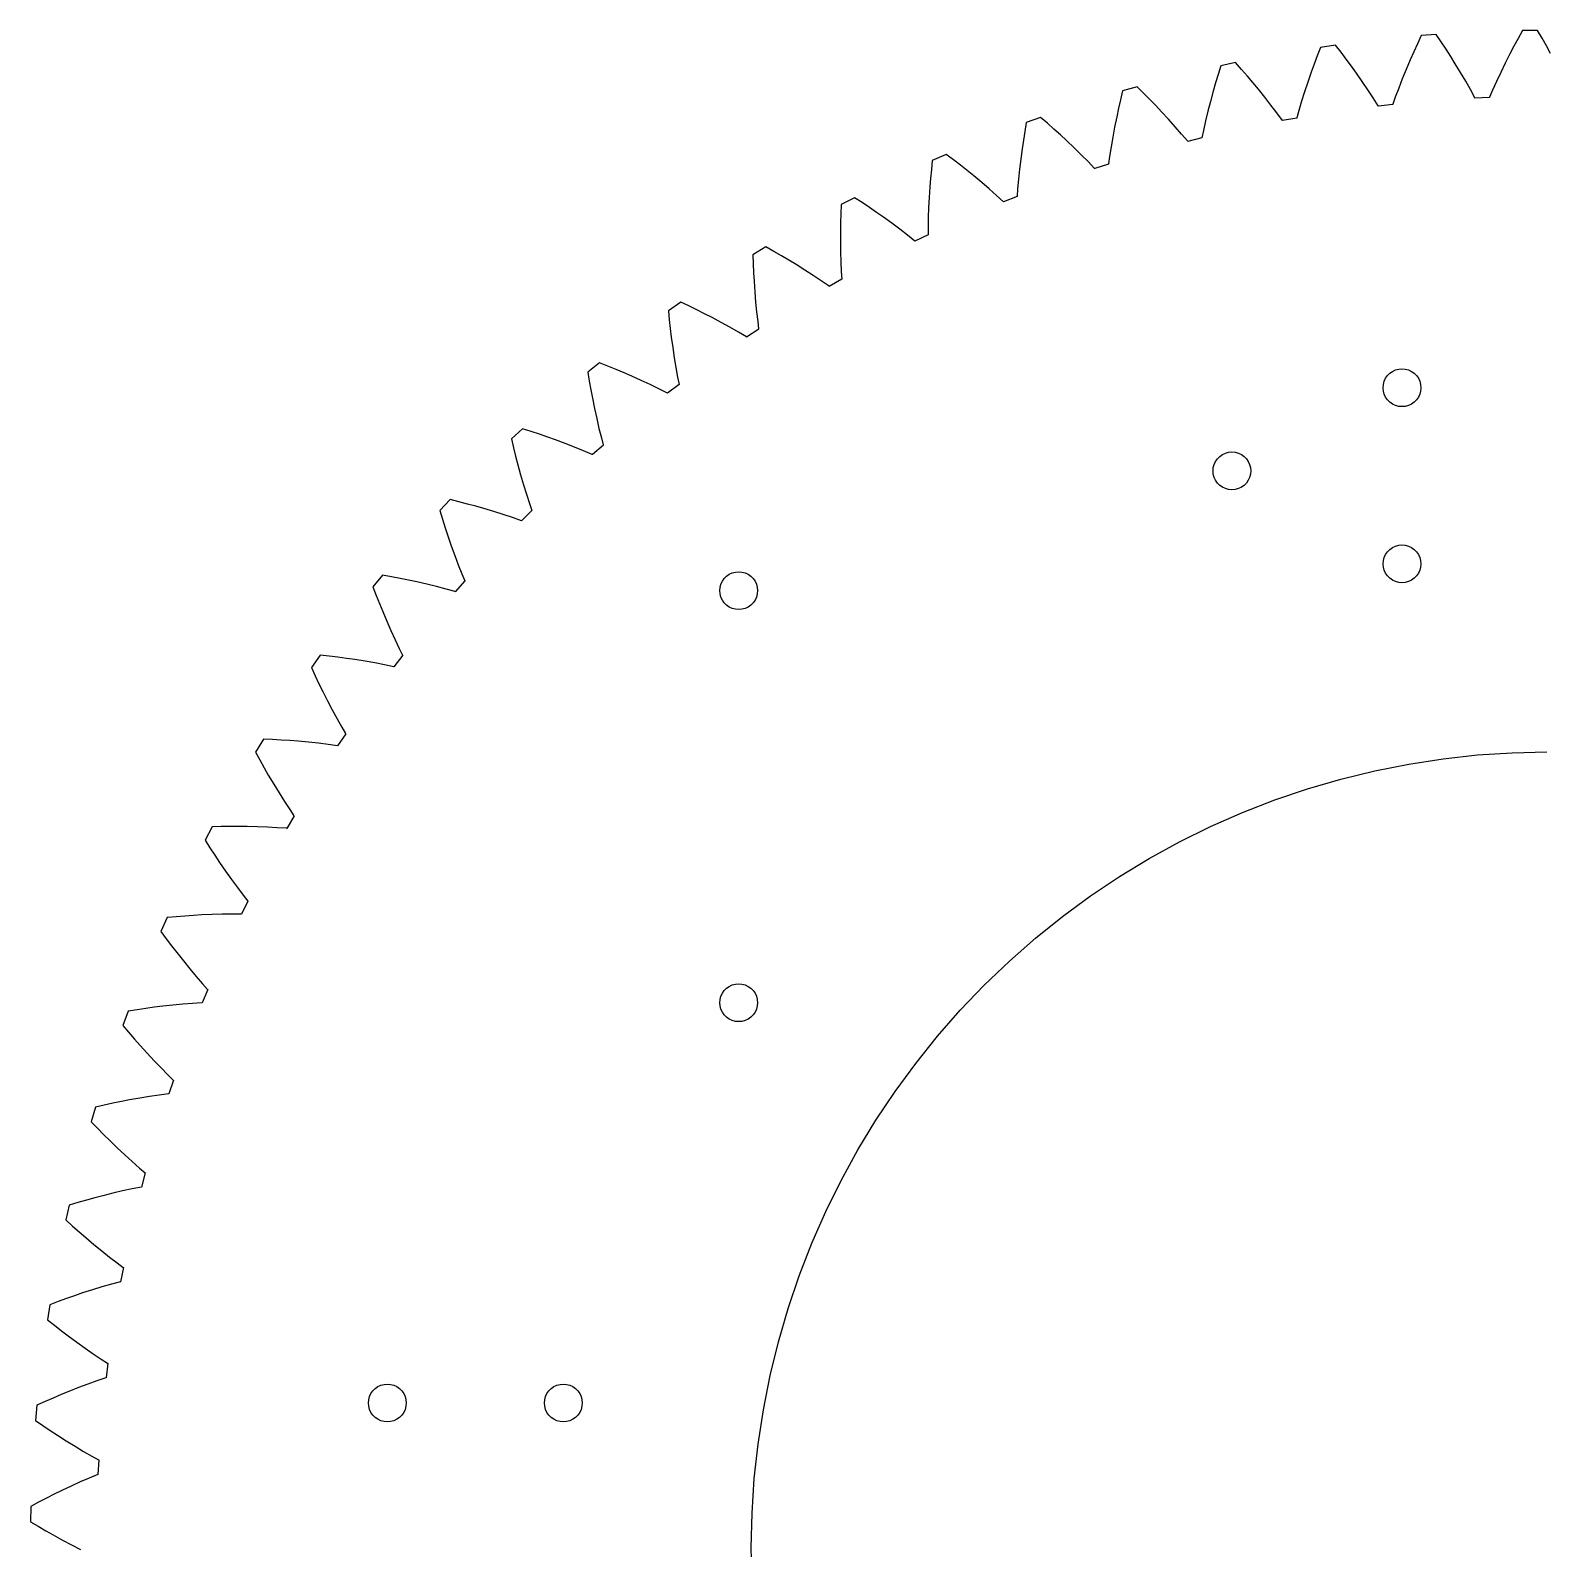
# Model space of a CAD drawing. Header units: metres. Extents: x -120 to 120, y -241 to 0.
# Drawn here: x -120.4 to 0, y -120.4 to 0 of the extents above; entities that cross this region are included whole.
import ezdxf

# ---------------------------------------------------------------- set-up
doc = ezdxf.new("R2010")
doc.units = ezdxf.units.M

msp = doc.modelspace()

# ---------------------------------------------------------------- linework, layer by layer
for p, q in [((-0.74037, 0.00575), (-1.94183, -0.00761)), ((-0.3808, -0.61253), (-0.74037, 0.00575)), ((-16.7794, -1.16704), (-17.9684, -1.34045)), ((-16.3406, -1.7319), (-16.7794, -1.16704)), ((-10.2805, -1.05397), (-10.5697, -1.69186)), ((-9.97739, -0.40611), (-10.2805, -1.05397)), ((-8.7795, -0.31251), (-9.97739, -0.40611)), ((-8.37944, -0.90543), (-8.7795, -0.31251)), ((-7.99464, -1.49065), (-8.37944, -0.90543)), ((-2.28754, -0.63377), (-2.61871, -1.25093)), ((-1.94183, -0.00761), (-2.28754, -0.63377)), ((-0.03595, -1.22215), (-0.3808, -0.61253)), ((-18.2275, -2.0071), (-18.4735, -2.66289)), ((-17.9684, -1.34045), (-18.2275, -2.0071)), ((-15.9176, -2.29012), (-16.3406, -1.7319)), ((-15.5101, -2.8414), (-15.9176, -2.29012)), ((-10.8453, -2.31955), (-11.1711, -3.08951)), ((-10.5697, -1.69186), (-10.8453, -2.31955)), ((-7.62489, -2.0679), (-7.99464, -1.49065)), ((-7.26991, -2.63696), (-7.62489, -2.0679)), ((-2.93562, -1.85881), (-3.31212, -2.6053)), ((-2.61871, -1.25093), (-2.93562, -1.85881)), ((0.29439, -1.82283), (-0.03595, -1.22215)), ((-26.0932, -3.48891), (-26.2948, -4.15964)), ((-25.8791, -2.80644), (-26.0932, -3.48891)), ((-24.7044, -2.55399), (-25.8791, -2.80644)), ((-24.2289, -3.08829), (-24.7044, -2.55399)), ((-23.7695, -3.617), (-24.2289, -3.08829)), ((-18.7066, -3.30759), (-18.9802, -4.09758)), ((-18.4735, -2.66289), (-18.7066, -3.30759)), ((-15.1179, -3.38547), (-15.5101, -2.8414)), ((-14.6489, -4.05498), (-15.1179, -3.38547)), ((-11.1711, -3.08951), (-11.4766, -3.84273)), ((-6.84659, -3.3363), (-7.26991, -2.63696)), ((-6.44548, -4.02184), (-6.84659, -3.3363)), ((-3.6673, -3.33641), (-4.00168, -4.05174)), ((-3.31212, -2.6053), (-3.6673, -3.33641)), ((-33.6743, -4.79752), (-33.8423, -5.49275)), ((-32.519, -4.46719), (-33.6743, -4.79752)), ((-32.0089, -4.96852), (-32.519, -4.46719)), ((-26.2948, -4.15964), (-26.4842, -4.81848)), ((-23.3261, -4.13985), (-23.7695, -3.617)), ((-22.8985, -4.65649), (-23.3261, -4.13985)), ((-22.3857, -5.29318), (-22.8985, -4.65649)), ((-18.9802, -4.09758), (-19.2347, -4.86954)), ((-14.2029, -4.71219), (-14.6489, -4.05498)), ((-13.7794, -5.3566), (-14.2029, -4.71219)), ((-11.7625, -4.5788), (-12.0293, -5.2973)), ((-11.4766, -3.84273), (-11.7625, -4.5788)), ((-6.06606, -4.6931), (-6.44548, -4.02184)), ((-5.70782, -5.34959), (-6.06606, -4.6931)), ((-4.31584, -4.75084), (-4.55298, -5.2981)), ((-4.00168, -4.05174), (-4.31584, -4.75084)), ((-33.8423, -5.49275), (-33.9986, -6.17548)), ((-31.5152, -5.46536), (-32.0089, -4.96852)), ((-31.0379, -5.95744), (-31.5152, -5.46536)), ((-30.5767, -6.44437), (-31.0379, -5.95744)), ((-26.7045, -5.62498), (-26.9069, -6.41222)), ((-26.4842, -4.81848), (-26.7045, -5.62498)), ((-21.8968, -5.91913), (-22.3857, -5.29318)), ((-21.4313, -6.53383), (-21.8968, -5.91913)), ((-19.4708, -5.62305), (-19.689, -6.35777)), ((-19.2347, -4.86954), (-19.4708, -5.62305)), ((-13.3782, -5.9877), (-13.7794, -5.3566)), ((-13.3765, -6.00223), (-13.3782, -5.9877)), ((-12.2278, -5.87372), (-13.3765, -6.00223)), ((-12.0293, -5.2973), (-12.2293, -5.85919)), ((-12.2293, -5.85919), (-12.2278, -5.87372)), ((-5.70711, -5.36418), (-5.70782, -5.34959)), ((-4.5524, -5.3127), (-5.70711, -5.36418)), ((-4.55298, -5.2981), (-4.5524, -5.3127)), ((-40.1884, -6.89806), (-41.319, -7.30481)), ((-39.6459, -7.3642), (-40.1884, -6.89806)), ((-34.1437, -6.84549), (-34.3096, -7.66492)), ((-33.9986, -6.17548), (-34.1437, -6.84549)), ((-30.0226, -7.04538), (-30.5767, -6.44437)), ((-29.4929, -7.63727), (-30.0226, -7.04538)), ((-27.0921, -7.17981), (-27.2608, -7.92746)), ((-26.9069, -6.41222), (-27.0921, -7.17981)), ((-20.9888, -7.13672), (-21.4313, -6.53383)), ((-20.9861, -7.15109), (-20.9888, -7.13672)), ((-19.8485, -6.94617), (-20.9861, -7.15109)), ((-19.689, -6.35777), (-19.8511, -6.93176)), ((-19.8511, -6.93176), (-19.8485, -6.94617)), ((-41.4402, -8.00974), (-41.5506, -8.70137)), ((-41.319, -7.30481), (-41.4402, -8.00974)), ((-39.1202, -7.82698), (-39.6459, -7.3642)), ((-38.6111, -8.28604), (-39.1202, -7.82698)), ((-38.1184, -8.74109), (-38.6111, -8.28604)), ((-34.3096, -7.66492), (-34.459, -8.46391)), ((-28.9874, -8.21951), (-29.4929, -7.63727)), ((-28.5056, -8.7915), (-28.9874, -8.21951)), ((-27.2608, -7.92746), (-27.3841, -8.511)), ((-41.6506, -9.37958), (-41.7614, -10.2083)), ((-41.5506, -8.70137), (-41.6506, -9.37958)), ((-37.5253, -9.30374), (-38.1184, -8.74109)), ((-36.9574, -9.85896), (-37.5253, -9.30374)), ((-34.5925, -9.24216), (-34.7108, -9.9994)), ((-34.459, -8.46391), (-34.5925, -9.24216)), ((-28.502, -8.80566), (-28.5056, -8.7915)), ((-27.3806, -8.52521), (-28.502, -8.80566)), ((-27.3841, -8.511), (-27.3806, -8.52521)), ((-48.7792, -10.3171), (-48.8531, -11.0286)), ((-47.6783, -9.83577), (-48.7792, -10.3171)), ((-47.1059, -10.2646), (-47.6783, -9.83577)), ((-46.5504, -10.6913), (-47.1059, -10.2646)), ((-46.0118, -11.1153), (-46.5504, -10.6913)), ((-41.7614, -10.2083), (-41.8571, -11.0154)), ((-36.4141, -10.4061), (-36.9574, -9.85896)), ((-35.8951, -10.9446), (-36.4141, -10.4061)), ((-34.7905, -10.6038), (-35.8906, -10.9585)), ((-34.7108, -9.9994), (-34.7949, -10.5899)), ((-34.7949, -10.5899), (-34.7905, -10.6038)), ((-48.917, -11.726), (-48.9715, -12.4094)), ((-48.8531, -11.0286), (-48.917, -11.726)), ((-45.4898, -11.5364), (-46.0118, -11.1153)), ((-44.8605, -12.0582), (-45.4898, -11.5364)), ((-41.9383, -11.8009), (-42.0058, -12.5643)), ((-41.8571, -11.0154), (-41.9383, -11.8009)), ((-35.8906, -10.9585), (-35.8951, -10.9446)), ((-49.0267, -13.2436), (-49.0682, -14.0554)), ((-48.9715, -12.4094), (-49.0267, -13.2436)), ((-44.2567, -12.5742), (-44.8605, -12.0582)), ((-43.6781, -13.0839), (-44.2567, -12.5742)), ((-43.1243, -13.5865), (-43.6781, -13.0839)), ((-42.0449, -13.1727), (-43.1189, -13.6001)), ((-42.0058, -12.5643), (-42.0503, -13.1591)), ((-42.0503, -13.1591), (-42.0449, -13.1727)), ((-56.0216, -13.821), (-56.0477, -14.5358)), ((-54.9553, -13.2672), (-56.0216, -13.821)), ((-54.3555, -13.6569), (-54.9553, -13.2672)), ((-53.7728, -14.0454), (-54.3555, -13.6569)), ((-53.207, -14.4326), (-53.7728, -14.0454)), ((-52.6581, -14.8179), (-53.207, -14.4326)), ((-49.0682, -14.0554), (-49.0968, -14.8445)), ((-43.1189, -13.6001), (-43.1243, -13.5865)), ((-56.065, -15.2359), (-56.0736, -15.9214)), ((-56.0477, -14.5358), (-56.065, -15.2359)), ((-51.9953, -15.2964), (-52.6581, -14.8179)), ((-51.3584, -15.771), (-51.9953, -15.2964)), ((-49.1132, -15.6107), (-49.1178, -16.2072)), ((-49.0968, -14.8445), (-49.1132, -15.6107)), ((-56.0736, -15.9214), (-56.073, -16.7575)), ((-56.073, -16.7575), (-56.0603, -17.5702)), ((-50.747, -16.2409), (-51.3584, -15.771)), ((-50.1609, -16.7054), (-50.747, -16.2409)), ((-50.1546, -16.7186), (-50.1609, -16.7054)), ((-49.1116, -16.2204), (-50.1546, -16.7186)), ((-49.1178, -16.2072), (-49.1116, -16.2204)), ((-61.9868, -17.177), (-63.0137, -17.8008)), ((-63.0137, -17.8008), (-62.9921, -18.5157)), ((-61.3623, -17.5257), (-61.9868, -17.177)), ((-60.755, -17.8745), (-61.3623, -17.5257)), ((-60.1646, -18.223), (-60.755, -17.8745)), ((-56.0603, -17.5702), (-56.0361, -18.3595)), ((-62.9921, -18.5157), (-62.9625, -19.2155)), ((-62.9625, -19.2155), (-62.9254, -19.9)), ((-59.5911, -18.5708), (-60.1646, -18.223)), ((-58.8979, -19.004), (-59.5911, -18.5708)), ((-58.2307, -19.435), (-58.8979, -19.004)), ((-56.0361, -18.3595), (-56.0012, -19.1251)), ((-56.0012, -19.1251), (-55.966, -19.7205)), ((-62.9254, -19.9), (-62.8689, -20.7341)), ((-57.5893, -19.863), (-58.2307, -19.435)), ((-56.9735, -20.2873), (-57.5893, -19.863)), ((-56.9663, -20.3), (-56.9735, -20.2873)), ((-55.9589, -19.7333), (-56.9663, -20.3)), ((-55.966, -19.7205), (-55.9589, -19.7333)), ((-68.7415, -21.5477), (-69.7245, -22.2387)), ((-68.0951, -21.854), (-68.7415, -21.5477)), ((-62.8689, -20.7341), (-62.8019, -21.5442)), ((-62.8019, -21.5442), (-62.7251, -22.3301)), ((-69.7245, -22.2387), (-69.6551, -22.9506)), ((-67.4658, -22.1614), (-68.0951, -21.854)), ((-66.8535, -22.4697), (-67.4658, -22.1614)), ((-66.2581, -22.7784), (-66.8535, -22.4697)), ((-65.5374, -23.1643), (-66.2581, -22.7784)), ((-62.7251, -22.3301), (-62.6391, -23.0917)), ((-69.6551, -22.9506), (-69.5789, -23.6468)), ((-69.5789, -23.6468), (-69.4961, -24.3273)), ((-64.843, -23.5498), (-65.5374, -23.1643)), ((-64.1744, -23.934), (-64.843, -23.5498)), ((-63.5316, -24.3163), (-64.1744, -23.934)), ((-62.5563, -23.6957), (-63.5236, -24.3284)), ((-62.6391, -23.0917), (-62.5643, -23.6834)), ((-62.5643, -23.6834), (-62.5563, -23.6957)), ((-69.4961, -24.3273), (-69.384, -25.1559)), ((-69.384, -25.1559), (-69.2631, -25.9596)), ((-63.5236, -24.3284), (-63.5316, -24.3163)), ((-75.1891, -26.3598), (-76.1238, -27.115)), ((-74.5238, -26.6222), (-75.1891, -26.3598)), ((-69.2631, -25.9596), (-69.1339, -26.7386)), ((-76.1238, -27.115), (-76.007, -27.8206)), ((-73.8753, -26.8869), (-74.5238, -26.6222)), ((-73.2438, -27.1536), (-73.8753, -26.8869)), ((-72.6291, -27.4219), (-73.2438, -27.1536)), ((-71.8843, -27.7589), (-72.6291, -27.4219)), ((-69.1339, -26.7386), (-68.9973, -27.4928)), ((-68.9973, -27.4928), (-68.8831, -28.0782)), ((-12.9095, -27.8302), (-12.799, -27.5932)), ((-12.799, -27.5932), (-12.6491, -27.3791)), ((-12.6491, -27.3791), (-12.4642, -27.1942)), ((-12.4642, -27.1942), (-12.25, -27.0442)), ((-12.25, -27.0442), (-12.013, -26.9337)), ((-12.013, -26.9337), (-11.7605, -26.866)), ((-11.7605, -26.866), (-11.5, -26.8432)), ((-11.5, -26.8432), (-11.2395, -26.866)), ((-11.2395, -26.866), (-10.987, -26.9337)), ((-10.987, -26.9337), (-10.75, -27.0442)), ((-10.75, -27.0442), (-10.5358, -27.1942)), ((-10.5358, -27.1942), (-10.3509, -27.3791)), ((-10.3509, -27.3791), (-10.201, -27.5932)), ((-10.201, -27.5932), (-10.0905, -27.8302)), ((-76.007, -27.8206), (-75.8844, -28.5102)), ((-75.8844, -28.5102), (-75.7564, -29.1837)), ((-71.1656, -28.097), (-71.8843, -27.7589)), ((-70.4729, -28.4357), (-71.1656, -28.097)), ((-69.806, -28.7742), (-70.4729, -28.4357)), ((-69.7972, -28.7858), (-69.806, -28.7742)), ((-68.8743, -28.0899), (-69.7972, -28.7858)), ((-68.8831, -28.0782), (-68.8743, -28.0899)), ((-13, -28.3432), (-12.9772, -28.0828)), ((-12.9772, -28.6037), (-13, -28.3432)), ((-12.9772, -28.0828), (-12.9095, -27.8302)), ((-12.9095, -28.8563), (-12.9772, -28.6037)), ((-12.799, -29.0932), (-12.9095, -28.8563)), ((-10.0905, -28.8563), (-10.201, -29.0932)), ((-10.0905, -27.8302), (-10.0228, -28.0828)), ((-10.0228, -28.6037), (-10.0905, -28.8563)), ((-10.0228, -28.0828), (-10, -28.3432)), ((-10, -28.3432), (-10.0228, -28.6037)), ((-75.7564, -29.1837), (-75.5892, -30.0028)), ((-75.5892, -30.0028), (-75.4149, -30.7967)), ((-12.6491, -29.3074), (-12.799, -29.0932)), ((-12.4642, -29.4923), (-12.6491, -29.3074)), ((-12.25, -29.6423), (-12.4642, -29.4923)), ((-12.013, -29.7528), (-12.25, -29.6423)), ((-11.7605, -29.8205), (-12.013, -29.7528)), ((-11.5, -29.8432), (-11.7605, -29.8205)), ((-11.2395, -29.8205), (-11.5, -29.8432)), ((-10.987, -29.7528), (-11.2395, -29.8205)), ((-10.75, -29.6423), (-10.987, -29.7528)), ((-10.5358, -29.4923), (-10.75, -29.6423)), ((-10.3509, -29.3074), (-10.5358, -29.4923)), ((-10.201, -29.0932), (-10.3509, -29.3074)), ((-75.4149, -30.7967), (-75.234, -31.5654)), ((-81.301, -31.5919), (-82.1831, -32.4077)), ((-82.1831, -32.4077), (-82.0195, -33.104)), ((-80.6196, -31.8092), (-81.301, -31.5919)), ((-79.9549, -32.0301), (-80.6196, -31.8092)), ((-79.3069, -32.2539), (-79.9549, -32.0301)), ((-78.6757, -32.4805), (-79.3069, -32.2539)), ((-77.91, -32.767), (-78.6757, -32.4805)), ((-75.234, -31.5654), (-75.0473, -32.3087)), ((-75.0473, -32.3087), (-74.8942, -32.8852)), ((-82.0195, -33.104), (-81.8511, -33.7839)), ((-77.1704, -33.0565), (-77.91, -32.767)), ((-76.4566, -33.3481), (-77.1704, -33.0565)), ((-75.7686, -33.6413), (-76.4566, -33.3481)), ((-75.759, -33.6523), (-75.7686, -33.6413)), ((-74.8847, -32.8963), (-75.759, -33.6523)), ((-74.8942, -32.8852), (-74.8847, -32.8963)), ((-25.9642, -33.7892), (-25.75, -33.6392)), ((-25.75, -33.6392), (-25.513, -33.5287)), ((-25.513, -33.5287), (-25.2605, -33.461)), ((-25.2605, -33.461), (-25, -33.4382)), ((-25, -33.4382), (-24.7395, -33.461)), ((-24.7395, -33.461), (-24.487, -33.5287)), ((-24.487, -33.5287), (-24.25, -33.6392)), ((-24.25, -33.6392), (-24.0358, -33.7892)), ((-81.8511, -33.7839), (-81.6784, -34.4473)), ((-81.6784, -34.4473), (-81.4569, -35.2535)), ((-26.5, -34.9382), (-26.4772, -34.6778)), ((-26.4772, -34.6778), (-26.4095, -34.4252)), ((-26.4095, -34.4252), (-26.299, -34.1882)), ((-26.299, -34.1882), (-26.1491, -33.9741)), ((-26.1491, -33.9741), (-25.9642, -33.7892)), ((-24.0358, -33.7892), (-23.8509, -33.9741)), ((-23.8509, -33.9741), (-23.701, -34.1882)), ((-23.701, -34.1882), (-23.5905, -34.4252)), ((-23.5905, -34.4252), (-23.5228, -34.6778)), ((-23.5228, -34.6778), (-23.5, -34.9382)), ((-81.4569, -35.2535), (-81.2299, -36.034)), ((-81.2299, -36.034), (-80.998, -36.7888)), ((-26.4772, -35.1987), (-26.5, -34.9382)), ((-26.4095, -35.4513), (-26.4772, -35.1987)), ((-26.299, -35.6882), (-26.4095, -35.4513)), ((-26.1491, -35.9024), (-26.299, -35.6882)), ((-25.9642, -36.0873), (-26.1491, -35.9024)), ((-25.75, -36.2373), (-25.9642, -36.0873)), ((-24.0358, -36.0873), (-24.25, -36.2373)), ((-23.8509, -35.9024), (-24.0358, -36.0873)), ((-23.701, -35.6882), (-23.8509, -35.9024)), ((-23.5905, -35.4513), (-23.701, -35.6882)), ((-23.5228, -35.1987), (-23.5905, -35.4513)), ((-23.5, -34.9382), (-23.5228, -35.1987)), ((-87.0497, -37.2205), (-87.8754, -38.0934)), ((-86.3553, -37.3918), (-87.0497, -37.2205)), ((-80.998, -36.7888), (-80.7621, -37.518)), ((-25.513, -36.3478), (-25.75, -36.2373)), ((-25.2605, -36.4155), (-25.513, -36.3478)), ((-25, -36.4382), (-25.2605, -36.4155)), ((-24.7395, -36.4155), (-25, -36.4382)), ((-24.487, -36.3478), (-24.7395, -36.4155)), ((-24.25, -36.2373), (-24.487, -36.3478)), ((-87.8754, -38.0934), (-87.6656, -38.7772)), ((-85.6774, -37.5677), (-86.3553, -37.3918)), ((-85.0159, -37.7479), (-85.6774, -37.5677)), ((-84.3709, -37.9318), (-85.0159, -37.7479)), ((-83.5879, -38.1665), (-84.3709, -37.9318)), ((-82.8305, -38.4059), (-83.5879, -38.1665)), ((-82.0989, -38.6492), (-82.8305, -38.4059)), ((-80.5606, -38.0934), (-81.3825, -38.9061)), ((-80.7621, -37.518), (-80.5709, -38.0829)), ((-80.5709, -38.0829), (-80.5606, -38.0934)), ((-87.6656, -38.7772), (-87.4522, -39.4443)), ((-87.4522, -39.4443), (-87.2355, -40.0947)), ((-81.3928, -38.8958), (-82.0989, -38.6492)), ((-81.3825, -38.9061), (-81.3928, -38.8958)), ((-87.2355, -40.0947), (-86.9607, -40.8843)), ((-86.9607, -40.8843), (-86.6821, -41.6479)), ((-12.25, -41.0142), (-12.013, -40.9037)), ((-12.013, -40.9037), (-11.7605, -40.836)), ((-11.7605, -40.836), (-11.5, -40.8132)), ((-11.5, -40.8132), (-11.2395, -40.836)), ((-11.2395, -40.836), (-10.987, -40.9037)), ((-10.987, -40.9037), (-10.75, -41.0142)), ((-86.6821, -41.6479), (-86.4003, -42.3855)), ((-13, -42.3132), (-12.9772, -42.0528)), ((-12.9772, -42.0528), (-12.9095, -41.8002)), ((-12.9095, -41.8002), (-12.799, -41.5632)), ((-12.799, -41.5632), (-12.6491, -41.3491)), ((-12.6491, -41.3491), (-12.4642, -41.1642)), ((-12.4642, -41.1642), (-12.25, -41.0142)), ((-10.75, -41.0142), (-10.5358, -41.1642)), ((-10.5358, -41.1642), (-10.3509, -41.3491)), ((-10.3509, -41.3491), (-10.201, -41.5632)), ((-10.201, -41.5632), (-10.0905, -41.8002)), ((-10.0905, -41.8002), (-10.0228, -42.0528)), ((-10.0228, -42.0528), (-10, -42.3132)), ((-92.4097, -43.2204), (-93.1752, -44.1466)), ((-91.7054, -43.345), (-92.4097, -43.2204)), ((-91.0172, -43.4753), (-91.7054, -43.345)), ((-86.4003, -42.3855), (-86.1162, -43.0973)), ((-86.1162, -43.0973), (-85.8877, -43.6483)), ((-65.2942, -43.4741), (-65.1093, -43.2892)), ((-65.1093, -43.2892), (-64.8951, -43.1392)), ((-64.8951, -43.1392), (-64.6581, -43.0287)), ((-64.6581, -43.0287), (-64.4056, -42.961)), ((-64.4056, -42.961), (-64.1451, -42.9382)), ((-64.1451, -42.9382), (-63.8846, -42.961)), ((-63.8846, -42.961), (-63.6321, -43.0287)), ((-63.6321, -43.0287), (-63.3951, -43.1392)), ((-63.3951, -43.1392), (-63.1809, -43.2892)), ((-63.1809, -43.2892), (-62.996, -43.4741)), ((-12.9772, -42.5737), (-13, -42.3132)), ((-12.9095, -42.8263), (-12.9772, -42.5737)), ((-12.799, -43.0632), (-12.9095, -42.8263)), ((-12.6491, -43.2774), (-12.799, -43.0632)), ((-12.4642, -43.4623), (-12.6491, -43.2774)), ((-10.3509, -43.2774), (-10.5358, -43.4623)), ((-10.201, -43.0632), (-10.3509, -43.2774)), ((-10.0905, -42.8263), (-10.201, -43.0632)), ((-10.0228, -42.5737), (-10.0905, -42.8263)), ((-10, -42.3132), (-10.0228, -42.5737)), ((-93.1752, -44.1466), (-92.9202, -44.8148)), ((-90.3452, -43.6108), (-91.0172, -43.4753)), ((-89.6894, -43.7512), (-90.3452, -43.6108)), ((-88.8924, -43.9331), (-89.6894, -43.7512)), ((-88.1207, -44.1214), (-88.8924, -43.9331)), ((-87.3745, -44.3153), (-88.1207, -44.1214)), ((-86.6535, -44.5142), (-87.3745, -44.3153)), ((-86.6425, -44.5238), (-86.6535, -44.5142)), ((-85.8768, -43.658), (-86.6425, -44.5238)), ((-85.8877, -43.6483), (-85.8768, -43.658)), ((-65.6451, -44.4382), (-65.6223, -44.1778)), ((-65.6223, -44.6987), (-65.6451, -44.4382)), ((-65.6223, -44.1778), (-65.5547, -43.9252)), ((-65.5547, -43.9252), (-65.4442, -43.6882)), ((-65.4442, -43.6882), (-65.2942, -43.4741)), ((-62.996, -43.4741), (-62.8461, -43.6882)), ((-62.8461, -43.6882), (-62.7356, -43.9252)), ((-62.7356, -43.9252), (-62.6679, -44.1778)), ((-62.6679, -44.1778), (-62.6451, -44.4382)), ((-62.6451, -44.4382), (-62.6679, -44.6987)), ((-12.25, -43.6123), (-12.4642, -43.4623)), ((-12.013, -43.7228), (-12.25, -43.6123)), ((-11.7605, -43.7905), (-12.013, -43.7228)), ((-11.5, -43.8132), (-11.7605, -43.7905)), ((-11.2395, -43.7905), (-11.5, -43.8132)), ((-10.987, -43.7228), (-11.2395, -43.7905)), ((-10.75, -43.6123), (-10.987, -43.7228)), ((-10.5358, -43.4623), (-10.75, -43.6123)), ((-92.9202, -44.8148), (-92.6627, -45.4662)), ((-92.6627, -45.4662), (-92.4031, -46.1007)), ((-65.5547, -44.9513), (-65.6223, -44.6987)), ((-65.4442, -45.1882), (-65.5547, -44.9513)), ((-65.2942, -45.4024), (-65.4442, -45.1882)), ((-65.1093, -45.5873), (-65.2942, -45.4024)), ((-64.8951, -45.7373), (-65.1093, -45.5873)), ((-64.6581, -45.8478), (-64.8951, -45.7373)), ((-63.3951, -45.7373), (-63.6321, -45.8478)), ((-63.1809, -45.5873), (-63.3951, -45.7373)), ((-62.996, -45.4024), (-63.1809, -45.5873)), ((-62.8461, -45.1882), (-62.996, -45.4024)), ((-62.7356, -44.9513), (-62.8461, -45.1882)), ((-62.6679, -44.6987), (-62.7356, -44.9513)), ((-92.4031, -46.1007), (-92.0761, -46.8701)), ((-92.0761, -46.8701), (-91.7471, -47.6134)), ((-64.4056, -45.9155), (-64.6581, -45.8478)), ((-64.1451, -45.9382), (-64.4056, -45.9155)), ((-63.8846, -45.9155), (-64.1451, -45.9382)), ((-63.6321, -45.8478), (-63.8846, -45.9155)), ((-91.7471, -47.6134), (-91.4167, -48.3306)), ((-91.4167, -48.3306), (-91.0857, -49.0219)), ((-91.0857, -49.0219), (-90.8209, -49.5563)), ((-97.3569, -49.565), (-98.0588, -50.5402)), ((-98.0588, -50.5402), (-97.7598, -51.19)), ((-96.6458, -49.6423), (-97.3569, -49.565)), ((-95.9505, -49.7263), (-96.6458, -49.6423)), ((-95.2709, -49.8167), (-95.9505, -49.7263)), ((-94.6072, -49.913), (-95.2709, -49.8167)), ((-93.7999, -50.0412), (-94.6072, -49.913)), ((-93.0173, -50.1775), (-93.7999, -50.0412)), ((-92.2598, -50.3211), (-93.0173, -50.1775)), ((-91.5272, -50.4714), (-92.2598, -50.3211)), ((-91.5156, -50.4803), (-91.5272, -50.4714)), ((-90.8094, -49.5652), (-91.5156, -50.4803)), ((-90.8209, -49.5563), (-90.8094, -49.5652)), ((-97.7598, -51.19), (-97.4594, -51.8227)), ((-97.4594, -51.8227), (-97.1579, -52.4384)), ((-97.1579, -52.4384), (-96.7803, -53.1843)), ((-96.7803, -53.1843), (-96.4024, -53.9039)), ((-96.4024, -53.9039), (-96.0249, -54.5974)), ((-96.0249, -54.5974), (-95.6484, -55.265)), ((-95.6484, -55.265), (-95.3485, -55.7806)), ((-101.869, -56.2259), (-102.505, -57.2458)), ((-101.155, -56.2555), (-101.869, -56.2259)), ((-100.455, -56.2929), (-101.155, -56.2555)), ((-99.7712, -56.3376), (-100.455, -56.2929)), ((-99.1025, -56.3894), (-99.7712, -56.3376)), ((-98.2884, -56.4634), (-99.1025, -56.3894)), ((-97.4985, -56.5471), (-98.2884, -56.4634)), ((-96.7331, -56.6399), (-97.4985, -56.5471)), ((-95.3364, -55.7888), (-95.9799, -56.7489)), ((-95.3485, -55.7806), (-95.3364, -55.7888)), ((-102.505, -57.2458), (-102.163, -57.8741)), ((-95.9921, -56.7409), (-96.7331, -56.6399)), ((-95.9799, -56.7489), (-95.9921, -56.7409)), ((-10.965, -58.1926), (-8.2421, -57.7735)), ((-8.2421, -57.7735), (-5.50346, -57.4735)), ((-5.50346, -57.4735), (-2.75435, -57.2934)), ((-2.75435, -57.2934), (0, -57.2332)), ((-102.163, -57.8741), (-101.821, -58.4853)), ((-101.821, -58.4853), (-101.479, -59.0795)), ((-16.3432, -59.3849), (-13.6671, -58.73)), ((-13.6671, -58.73), (-10.965, -58.1926)), ((-101.479, -59.0795), (-101.052, -59.7986)), ((-101.052, -59.7986), (-100.627, -60.4913)), ((-21.5969, -61.0414), (-18.9881, -60.1558)), ((-18.9881, -60.1558), (-16.3432, -59.3849)), ((-100.627, -60.4913), (-100.204, -61.1581)), ((-100.204, -61.1581), (-99.7839, -61.7991)), ((-24.1646, -62.0399), (-21.5969, -61.0414)), ((-99.4376, -62.3008), (-100.016, -63.3018)), ((-99.7839, -61.7991), (-99.4502, -62.2934)), ((-99.4502, -62.2934), (-99.4376, -62.3008)), ((-26.6863, -63.1495), (-24.1646, -62.0399)), ((-105.927, -63.1733), (-106.492, -64.2333)), ((-105.212, -63.1551), (-105.927, -63.1733)), ((-104.511, -63.1456), (-105.212, -63.1551)), ((-103.826, -63.1446), (-104.511, -63.1456)), ((-103.155, -63.1516), (-103.826, -63.1446)), ((-102.338, -63.1711), (-103.155, -63.1516)), ((-101.544, -63.2019), (-102.338, -63.1711)), ((-100.774, -63.2432), (-101.544, -63.2019)), ((-100.028, -63.2945), (-100.774, -63.2432)), ((-100.016, -63.3018), (-100.028, -63.2945)), ((-29.1572, -64.368), (-26.6863, -63.1495)), ((-106.492, -64.2333), (-106.109, -64.8374)), ((-106.109, -64.8374), (-105.727, -65.4244)), ((-31.5726, -65.6931), (-29.1572, -64.368)), ((-105.727, -65.4244), (-105.347, -65.9945)), ((-105.347, -65.9945), (-104.873, -66.6834)), ((-33.9279, -67.1223), (-31.5726, -65.6931)), ((-104.873, -66.6834), (-104.402, -67.3462)), ((-104.402, -67.3462), (-103.936, -67.9832)), ((-36.2186, -68.6529), (-33.9279, -67.1223)), ((-103.936, -67.9832), (-103.474, -68.5947)), ((-103.474, -68.5947), (-103.108, -69.0657)), ((-103.095, -69.0722), (-103.604, -70.1095)), ((-103.108, -69.0657), (-103.095, -69.0722)), ((-38.4404, -70.282), (-36.2186, -68.6529)), ((-109.511, -70.3761), (-110.005, -71.4716)), ((-108.799, -70.3102), (-109.511, -70.3761)), ((-108.101, -70.254), (-108.799, -70.3102)), ((-107.417, -70.2072), (-108.101, -70.254)), ((-106.747, -70.1694), (-107.417, -70.2072)), ((-105.93, -70.1342), (-106.747, -70.1694)), ((-105.136, -70.112), (-105.93, -70.1342)), ((-104.365, -70.1018), (-105.136, -70.112)), ((-103.618, -70.1031), (-104.365, -70.1018)), ((-103.604, -70.1095), (-103.618, -70.1031)), ((-40.5889, -72.0064), (-38.4404, -70.282)), ((-110.005, -71.4716), (-109.582, -72.0488)), ((-109.582, -72.0488), (-109.162, -72.6089)), ((-42.6603, -73.8229), (-40.5889, -72.0064)), ((-109.162, -72.6089), (-108.744, -73.1523)), ((-108.744, -73.1523), (-108.225, -73.808)), ((-108.225, -73.808), (-107.711, -74.438)), ((-107.711, -74.438), (-107.203, -75.0424)), ((-44.6504, -75.7281), (-42.6603, -73.8229)), ((-107.203, -75.0424), (-106.701, -75.6216)), ((-106.701, -75.6216), (-106.305, -76.0671)), ((-65.1093, -75.9792), (-64.8951, -75.8292)), ((-64.8951, -75.8292), (-64.6581, -75.7187)), ((-64.6581, -75.7187), (-64.4056, -75.651)), ((-64.4056, -75.651), (-64.1451, -75.6283)), ((-64.1451, -75.6283), (-63.8846, -75.651)), ((-63.8846, -75.651), (-63.6321, -75.7187)), ((-63.6321, -75.7187), (-63.3951, -75.8292)), ((-63.3951, -75.8292), (-63.1809, -75.9792)), ((-46.5555, -77.7182), (-44.6504, -75.7281)), ((-106.291, -76.0727), (-106.731, -77.1418)), ((-106.305, -76.0671), (-106.291, -76.0727)), ((-65.6451, -77.1283), (-65.6223, -76.8678)), ((-65.6223, -76.8678), (-65.5547, -76.6152)), ((-65.5547, -76.6152), (-65.4442, -76.3783)), ((-65.4442, -76.3783), (-65.2942, -76.1641)), ((-65.2942, -76.1641), (-65.1093, -75.9792)), ((-63.1809, -75.9792), (-62.996, -76.1641)), ((-62.996, -76.1641), (-62.8461, -76.3783)), ((-62.8461, -76.3783), (-62.7356, -76.6152)), ((-62.7356, -76.6152), (-62.6679, -76.8678)), ((-62.6679, -76.8678), (-62.6451, -77.1283)), ((-112.606, -77.8023), (-113.026, -78.9283)), ((-111.9, -77.689), (-112.606, -77.8023)), ((-111.207, -77.5863), (-111.9, -77.689)), ((-110.528, -77.4939), (-111.207, -77.5863)), ((-109.862, -77.4114), (-110.528, -77.4939)), ((-109.05, -77.3218), (-109.862, -77.4114)), ((-108.259, -77.2465), (-109.05, -77.3218)), ((-107.491, -77.1849), (-108.259, -77.2465)), ((-106.744, -77.1363), (-107.491, -77.1849)), ((-106.731, -77.1418), (-106.744, -77.1363)), ((-65.6223, -77.3887), (-65.6451, -77.1283)), ((-65.5547, -77.6413), (-65.6223, -77.3887)), ((-65.4442, -77.8783), (-65.5547, -77.6413)), ((-65.2942, -78.0924), (-65.4442, -77.8783)), ((-65.1093, -78.2773), (-65.2942, -78.0924)), ((-64.8951, -78.4273), (-65.1093, -78.2773)), ((-63.1809, -78.2773), (-63.3951, -78.4273)), ((-62.996, -78.0924), (-63.1809, -78.2773)), ((-62.8461, -77.8783), (-62.996, -78.0924)), ((-62.7356, -77.6413), (-62.8461, -77.8783)), ((-62.6679, -77.3887), (-62.7356, -77.6413)), ((-62.6451, -77.1283), (-62.6679, -77.3887)), ((-48.372, -79.7895), (-46.5555, -77.7182)), ((-113.026, -78.9283), (-112.566, -79.476)), ((-112.566, -79.476), (-112.109, -80.0068)), ((-64.6581, -78.5378), (-64.8951, -78.4273)), ((-64.4056, -78.6055), (-64.6581, -78.5378)), ((-64.1451, -78.6283), (-64.4056, -78.6055)), ((-63.8846, -78.6055), (-64.1451, -78.6283)), ((-63.6321, -78.5378), (-63.8846, -78.6055)), ((-63.3951, -78.4273), (-63.6321, -78.5378)), ((-112.109, -80.0068), (-111.655, -80.521)), ((-111.655, -80.521), (-111.094, -81.1407)), ((-50.0964, -81.9381), (-48.372, -79.7895)), ((-111.094, -81.1407), (-110.539, -81.7349)), ((-110.539, -81.7349), (-109.992, -82.304)), ((-109.992, -82.304), (-109.453, -82.8484)), ((-109.453, -82.8484), (-109.027, -83.2664)), ((-51.7255, -84.1599), (-50.0964, -81.9381)), ((-109.013, -83.2711), (-109.38, -84.3672)), ((-109.027, -83.2664), (-109.013, -83.2711)), ((-53.2561, -86.4506), (-51.7255, -84.1599)), ((-115.199, -85.4187), (-115.542, -86.5702)), ((-114.502, -85.2584), (-115.199, -85.4187)), ((-113.817, -85.1097), (-114.502, -85.2584)), ((-113.146, -84.9721), (-113.817, -85.1097)), ((-112.487, -84.8454), (-113.146, -84.9721)), ((-111.682, -84.7017), (-112.487, -84.8454)), ((-110.898, -84.5738), (-111.682, -84.7017)), ((-110.135, -84.461), (-110.898, -84.5738)), ((-109.394, -84.3626), (-110.135, -84.461)), ((-109.38, -84.3672), (-109.394, -84.3626)), ((-115.542, -86.5702), (-115.046, -87.0859)), ((-54.6853, -88.8058), (-53.2561, -86.4506)), ((-115.046, -87.0859), (-114.555, -87.585)), ((-114.555, -87.585), (-114.068, -88.0678)), ((-114.068, -88.0678), (-113.467, -88.6485)), ((-113.467, -88.6485), (-112.874, -89.2044)), ((-56.0105, -91.2212), (-54.6853, -88.8058)), ((-112.874, -89.2044), (-112.29, -89.7357)), ((-112.29, -89.7357), (-111.715, -90.2429)), ((-111.715, -90.2429), (-111.262, -90.6315)), ((-111.248, -90.6353), (-111.541, -91.7534)), ((-111.262, -90.6315), (-111.248, -90.6353)), ((-57.229, -93.6921), (-56.0105, -91.2212)), ((-115.258, -92.6085), (-115.919, -92.7906)), ((-114.609, -92.438), (-115.258, -92.6085)), ((-113.816, -92.2409), (-114.609, -92.438)), ((-113.042, -92.0609), (-113.816, -92.2409)), ((-112.289, -91.8974), (-113.042, -92.0609)), ((-111.555, -91.7498), (-112.289, -91.8974)), ((-111.541, -91.7534), (-111.555, -91.7498)), ((-117.276, -93.1912), (-117.542, -94.363)), ((-116.592, -92.9847), (-117.276, -93.1912)), ((-115.919, -92.7906), (-116.592, -92.9847)), ((-58.3385, -96.2138), (-57.229, -93.6921)), ((-117.542, -94.363), (-117.013, -94.8444)), ((-117.013, -94.8444), (-116.489, -95.3097)), ((-116.489, -95.3097), (-115.972, -95.7589)), ((-115.972, -95.7589), (-115.333, -96.2982)), ((-115.333, -96.2982), (-114.704, -96.8131)), ((-59.3371, -98.7815), (-58.3385, -96.2138)), ((-114.704, -96.8131), (-114.085, -97.3042)), ((-114.085, -97.3042), (-113.478, -97.7719)), ((-113.478, -97.7719), (-113.001, -98.1295)), ((-112.987, -98.1323), (-113.204, -99.2675)), ((-113.001, -98.1295), (-112.987, -98.1323)), ((-115.441, -99.9058), (-116.219, -100.155)), ((-114.681, -99.6745), (-115.441, -99.9058)), ((-113.94, -99.4611), (-114.681, -99.6745)), ((-113.218, -99.2648), (-113.94, -99.4611)), ((-113.204, -99.2675), (-113.218, -99.2648)), ((-60.2226, -101.39), (-59.3371, -98.7815)), ((-118.83, -101.085), (-119.017, -102.272)), ((-118.161, -100.833), (-118.83, -101.085)), ((-117.502, -100.595), (-118.161, -100.833)), ((-116.855, -100.369), (-117.502, -100.595)), ((-116.219, -100.155), (-116.855, -100.369)), ((-119.017, -102.272), (-118.457, -102.717)), ((-60.9936, -104.035), (-60.2226, -101.39)), ((-118.457, -102.717), (-117.904, -103.146)), ((-117.904, -103.146), (-117.357, -103.56)), ((-117.357, -103.56), (-116.684, -104.055)), ((-116.684, -104.055), (-116.022, -104.527)), ((-116.022, -104.527), (-115.372, -104.976)), ((-61.6484, -106.711), (-60.9936, -104.035)), ((-115.372, -104.976), (-114.735, -105.402)), ((-114.735, -105.402), (-114.235, -105.727)), ((-114.22, -105.729), (-114.361, -106.876)), ((-114.235, -105.727), (-114.22, -105.729)), ((-115.083, -107.118), (-115.808, -107.381)), ((-114.376, -106.874), (-115.083, -107.118)), ((-114.361, -106.876), (-114.376, -106.874)), ((-62.1859, -109.413), (-61.6484, -106.711)), ((-117.931, -108.219), (-118.561, -108.487)), ((-117.311, -107.963), (-117.931, -108.219)), ((-116.551, -107.662), (-117.311, -107.963)), ((-115.808, -107.381), (-116.551, -107.662)), ((-93.5124, -108.618), (-93.4447, -108.365)), ((-93.4447, -108.365), (-93.3342, -108.128)), ((-93.3342, -108.128), (-93.1842, -107.914)), ((-93.1842, -107.914), (-92.9994, -107.729)), ((-92.9994, -107.729), (-92.7852, -107.579)), ((-92.7852, -107.579), (-92.5482, -107.469)), ((-92.5482, -107.469), (-92.2957, -107.401)), ((-92.2957, -107.401), (-92.0352, -107.378)), ((-92.0352, -107.378), (-91.7747, -107.401)), ((-91.7747, -107.401), (-91.5222, -107.469)), ((-91.5222, -107.469), (-91.2852, -107.579)), ((-91.2852, -107.579), (-91.071, -107.729)), ((-91.071, -107.729), (-90.8861, -107.914)), ((-90.8861, -107.914), (-90.7361, -108.128)), ((-90.7361, -108.128), (-90.6256, -108.365)), ((-90.6256, -108.365), (-90.558, -108.618)), ((-79.5424, -108.618), (-79.4747, -108.365)), ((-79.4747, -108.365), (-79.3642, -108.128)), ((-79.3642, -108.128), (-79.2142, -107.914)), ((-79.2142, -107.914), (-79.0294, -107.729)), ((-79.0294, -107.729), (-78.8152, -107.579)), ((-78.8152, -107.579), (-78.5782, -107.469)), ((-78.5782, -107.469), (-78.3257, -107.401)), ((-78.3257, -107.401), (-78.0652, -107.378)), ((-78.0652, -107.378), (-77.8047, -107.401)), ((-77.8047, -107.401), (-77.5522, -107.469)), ((-77.5522, -107.469), (-77.3152, -107.579)), ((-77.3152, -107.579), (-77.101, -107.729)), ((-77.101, -107.729), (-76.9161, -107.914)), ((-76.9161, -107.914), (-76.7661, -108.128)), ((-76.7661, -108.128), (-76.6556, -108.365)), ((-76.6556, -108.365), (-76.588, -108.618)), ((-119.854, -109.065), (-119.961, -110.262)), ((-119.203, -108.769), (-119.854, -109.065)), ((-118.561, -108.487), (-119.203, -108.769)), ((-93.5352, -108.878), (-93.5124, -108.618)), ((-93.5124, -109.139), (-93.5352, -108.878)), ((-93.4447, -109.391), (-93.5124, -109.139)), ((-93.3342, -109.628), (-93.4447, -109.391)), ((-90.6256, -109.391), (-90.7361, -109.628)), ((-90.558, -109.139), (-90.6256, -109.391)), ((-90.558, -108.618), (-90.5352, -108.878)), ((-90.5352, -108.878), (-90.558, -109.139)), ((-79.5652, -108.878), (-79.5424, -108.618)), ((-79.5424, -109.139), (-79.5652, -108.878)), ((-79.4747, -109.391), (-79.5424, -109.139)), ((-79.3642, -109.628), (-79.4747, -109.391)), ((-76.6556, -109.391), (-76.7661, -109.628)), ((-76.588, -109.139), (-76.6556, -109.391)), ((-76.588, -108.618), (-76.5652, -108.878)), ((-76.5652, -108.878), (-76.588, -109.139)), ((-62.605, -112.136), (-62.1859, -109.413)), ((-119.961, -110.262), (-119.372, -110.669)), ((-119.372, -110.669), (-118.791, -111.06)), ((-93.1842, -109.843), (-93.3342, -109.628)), ((-92.9994, -110.028), (-93.1842, -109.843)), ((-92.7852, -110.177), (-92.9994, -110.028)), ((-92.5482, -110.288), (-92.7852, -110.177)), ((-92.2957, -110.356), (-92.5482, -110.288)), ((-92.0352, -110.378), (-92.2957, -110.356)), ((-91.7747, -110.356), (-92.0352, -110.378)), ((-91.5222, -110.288), (-91.7747, -110.356)), ((-91.2852, -110.177), (-91.5222, -110.288)), ((-91.071, -110.028), (-91.2852, -110.177)), ((-90.8861, -109.843), (-91.071, -110.028)), ((-90.7361, -109.628), (-90.8861, -109.843)), ((-79.2142, -109.843), (-79.3642, -109.628)), ((-79.0294, -110.028), (-79.2142, -109.843)), ((-78.8152, -110.177), (-79.0294, -110.028)), ((-78.5782, -110.288), (-78.8152, -110.177)), ((-78.3257, -110.356), (-78.5782, -110.288)), ((-78.0652, -110.378), (-78.3257, -110.356)), ((-77.8047, -110.356), (-78.0652, -110.378)), ((-77.5522, -110.288), (-77.8047, -110.356)), ((-77.3152, -110.177), (-77.5522, -110.288)), ((-77.101, -110.028), (-77.3152, -110.177)), ((-76.9161, -109.843), (-77.101, -110.028)), ((-76.7661, -109.628), (-76.9161, -109.843)), ((-118.791, -111.06), (-118.218, -111.436)), ((-118.218, -111.436), (-117.513, -111.885)), ((-117.513, -111.885), (-116.821, -112.312)), ((-116.821, -112.312), (-116.143, -112.716)), ((-116.143, -112.716), (-115.479, -113.099)), ((-115.479, -113.099), (-114.958, -113.39)), ((-62.9049, -114.875), (-62.605, -112.136)), ((-114.944, -113.39), (-115.008, -114.544)), ((-114.958, -113.39), (-114.944, -113.39)), ((-117.14, -115.475), (-117.878, -115.826)), ((-116.417, -115.145), (-117.14, -115.475)), ((-115.712, -114.834), (-116.417, -115.145)), ((-115.022, -114.544), (-115.712, -114.834)), ((-115.008, -114.544), (-115.022, -114.544)), ((-63.0851, -117.624), (-62.9049, -114.875)), ((-119.712, -116.757), (-120.342, -117.096)), ((-119.091, -116.433), (-119.712, -116.757)), ((-118.48, -116.123), (-119.091, -116.433)), ((-117.878, -115.826), (-118.48, -116.123)), ((-120.342, -117.096), (-120.368, -118.297)), ((-63.1452, -120.378), (-63.0851, -117.624)), ((-120.368, -118.297), (-119.754, -118.663)), ((-119.754, -118.663), (-119.148, -119.015)), ((-119.148, -119.015), (-118.552, -119.352)), ((-118.552, -119.352), (-117.818, -119.753)), ((-117.818, -119.753), (-117.099, -120.133)), ((-117.099, -120.133), (-116.395, -120.491)), ((-63.0851, -123.133), (-63.1452, -120.378))]:
    msp.add_line(p, q)

doc.saveas('drawing.dxf')
